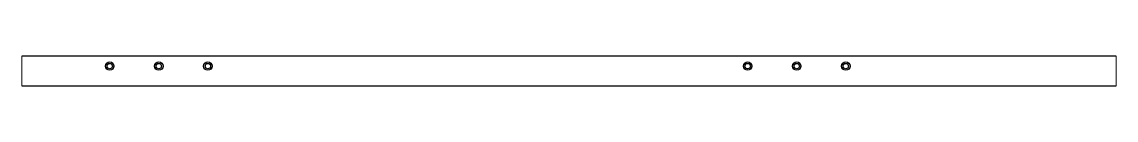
# Paper-space layout 'Layout1' of a CAD drawing. Header units: millimetres. Extents: x 0 to 257, y 94 to 101.
# The model-space entities are those that its viewports show. They can reach past a viewport. Long polylines and large blocks are cut down to what shows.
import ezdxf

# ---------------------------------------------------------------- set-up
doc = ezdxf.new("R2010")
doc.units = ezdxf.units.MM
doc.header["$LTSCALE"] = 10
for name, color, linetype in [('BOLTS', 6, 'Continuous'), ('GRAPHICS', 1, 'Continuous'), ('MEMBERS', 5, 'Continuous')]:
    doc.layers.add(name, color=color, linetype=linetype)

msp = doc.modelspace()

# ---------------------------------------------------------------- linework, layer by layer
at = {"layer": 'BOLTS', "color": 4, "linetype": 'Continuous'}
for centre in [(-2051, 10), (-1951, 10), (-1851, 10), (-750.9, 10), (-650.9, 10), (-550.9, 10)]:
    msp.add_circle(centre, 8.6, dxfattribs=at)
at = {"layer": 'GRAPHICS', "color": 4, "linetype": 'Continuous'}
for centre in [(-2051, 10), (-1951, 10), (-1851, 10), (-750.9, 10), (-650.9, 10), (-550.9, 10)]:
    msp.add_circle(centre, 5.5, dxfattribs=at)
at = {"layer": 'MEMBERS', "color": 1, "linetype": 'Continuous'}
msp.add_lwpolyline([(0, -30), (0, 30), (-2230, 30), (-2230, -30), (0, -30)], dxfattribs=at)

psp = doc.layouts.get("Layout1")

# ---------------------------------------------------------------- viewports
at = {"layer": '0'}
psp.add_viewport(center=(128.5, 97.5), size=(257, 6.91483), view_center_point=(-1115, 0), view_height=60.00024, dxfattribs=at)

doc.saveas('drawing.dxf')
